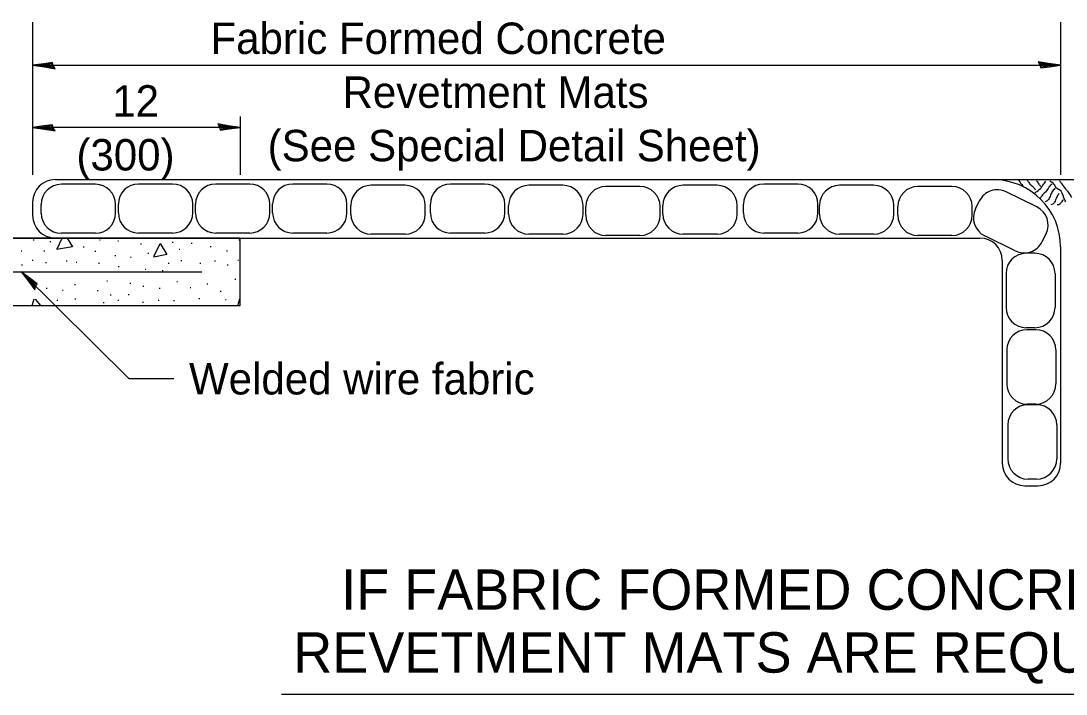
# Model space of a CAD drawing. Extents: x 116921 to 126621, y 61351 to 76334.
# Drawn here: x 122022.9 to 122255.7, y 67309.2 to 67459.1 of the extents above; entities that cross this region are included whole.
import ezdxf

# ---------------------------------------------------------------- set-up
doc = ezdxf.new("R2010")
doc.units = 0
doc.layers.add('Sheets_General Details', color=7, linetype='Continuous')

msp = doc.modelspace()

# ---------------------------------------------------------------- linework, layer by layer
at = {"layer": 'Sheets_General Details'}
for p, q in [((122025.5, 67458.86), (122025.5, 67424.85)), ((122254.47, 67458.86), (122254.47, 67424.85)), ((122025.5, 67449.26), (122254.47, 67449.26)), ((122071.75, 67437.81), (122071.75, 67424.85)), ((122071.75, 67435.4), (122025.5, 67435.4)), ((122030.5, 67423.77), (122239.47, 67423.77)), ((122239.47, 67423.77), (122352.45, 67423.77)), ((122039.48, 67422.74), (122031.91, 67422.74)), ((122056.67, 67422.79), (122049.1, 67422.79)), ((122073.85, 67422.79), (122066.28, 67422.79)), ((122091.02, 67422.79), (122083.45, 67422.79)), ((122108.46, 67422.52), (122100.89, 67422.52)), ((122126.16, 67422.79), (122118.59, 67422.79)), ((122143.6, 67422.52), (122136.03, 67422.52)), ((122160.77, 67422.26), (122153.2, 67422.26)), ((122177.94, 67422.52), (122170.38, 67422.52)), ((122195.91, 67422.79), (122188.34, 67422.79)), ((122212.82, 67422.52), (122205.25, 67422.52)), ((122230.26, 67422.26), (122222.69, 67422.26)), ((122249.16, 67417.71), (122242.37, 67421.05)), ((122025.5, 67418.77), (122025.5, 67415.77)), ((122027.41, 67416.32), (122027.41, 67418.24)), ((122043.98, 67416.32), (122043.98, 67418.24)), ((122044.6, 67416.37), (122044.6, 67418.29)), ((122061.17, 67416.37), (122061.17, 67418.29)), ((122061.78, 67416.37), (122061.78, 67418.29)), ((122078.35, 67416.37), (122078.35, 67418.29)), ((122078.95, 67416.37), (122078.95, 67418.29)), ((122095.52, 67416.37), (122095.52, 67418.29)), ((122096.39, 67416.11), (122096.39, 67418.02)), ((122112.96, 67416.11), (122112.96, 67418.02)), ((122114.09, 67416.37), (122114.09, 67418.29)), ((122130.66, 67416.37), (122130.66, 67418.29)), ((122131.53, 67416.11), (122131.53, 67418.02)), ((122148.1, 67416.11), (122148.1, 67418.02)), ((122148.7, 67415.84), (122148.7, 67417.76)), ((122165.27, 67415.84), (122165.27, 67417.76)), ((122165.88, 67416.11), (122165.88, 67418.02)), ((122182.44, 67416.11), (122182.44, 67418.02)), ((122183.84, 67416.37), (122183.84, 67418.29)), ((122200.41, 67416.37), (122200.41, 67418.29)), ((122200.75, 67416.11), (122200.75, 67418.02)), ((122217.32, 67416.11), (122217.32, 67418.02)), ((122218.19, 67415.84), (122218.19, 67417.76)), ((122234.76, 67415.84), (122234.76, 67417.76)), ((122235.5, 67417.27), (122236.35, 67418.99)), ((121954.36, 67410.77), (122071.75, 67410.77)), ((122025.63, 67410.35), (122025.83, 67410.35)), ((122029.37, 67410), (122029.57, 67410)), ((122030.5, 67410.77), (122236.47, 67410.77)), ((122039.48, 67411.82), (122031.91, 67411.82)), ((122040.38, 67410.35), (122040.58, 67410.35)), ((122044.46, 67410.13), (122044.66, 67410.13)), ((122056.67, 67411.87), (122049.1, 67411.87)), ((122056.57, 67409.83), (122056.77, 67409.83)), ((122073.85, 67411.87), (122066.28, 67411.87)), ((122071.4, 67410.35), (122071.6, 67410.35)), ((122071.75, 67395.77), (122071.75, 67410.77)), ((122091.02, 67411.87), (122083.45, 67411.87)), ((122108.46, 67411.61), (122100.89, 67411.61)), ((122126.16, 67411.87), (122118.59, 67411.87)), ((122143.6, 67411.61), (122136.03, 67411.61)), ((122160.77, 67411.34), (122153.2, 67411.34)), ((122177.94, 67411.61), (122170.38, 67411.61)), ((122195.91, 67411.87), (122188.34, 67411.87)), ((122212.82, 67411.61), (122205.25, 67411.61)), ((122230.26, 67411.34), (122222.69, 67411.34)), ((122244.35, 67407.91), (122237.56, 67411.25)), ((122250.37, 67409.97), (122251.22, 67411.69)), ((122022.92, 67407.94), (122023.12, 67407.94)), ((122027.99, 67407.94), (122028.19, 67407.94)), ((122036.77, 67408.8), (122036.97, 67408.8)), ((122039.39, 67407.85), (122039.59, 67407.85)), ((122049.52, 67409.49), (122049.72, 67409.49)), ((122058.12, 67408.28), (122058.32, 67408.28)), ((122060.83, 67409.61), (122061.03, 67409.61)), ((122065.04, 67408.88), (122065.24, 67408.88)), ((122068.7, 67407.94), (122068.9, 67407.94)), ((122254.47, 67408.77), (122254.47, 67360.59)), ((122025.42, 67405.87), (122025.62, 67405.87)), ((122028.38, 67405.32), (122028.58, 67405.32)), ((122032.98, 67405.7), (122033.18, 67405.7)), ((122035.17, 67405.36), (122035.37, 67405.36)), ((122040.2, 67405.19), (122040.4, 67405.19)), ((122043.82, 67406.91), (122044.02, 67406.91)), ((122047.28, 67406.52), (122047.48, 67406.52)), ((122051.15, 67407.38), (122051.35, 67407.38)), ((122055.71, 67405.19), (122055.91, 67405.19)), ((122058.51, 67405.79), (122058.71, 67405.79)), ((122062.76, 67405.19), (122062.96, 67405.19)), ((122066.03, 67405.7), (122066.23, 67405.7)), ((122071.19, 67405.87), (122071.39, 67405.87)), ((122241.47, 67405.77), (122241.47, 67360.59)), ((122248.73, 67407.37), (122246.81, 67407.37)), ((121969.83, 67403.27), (122063.16, 67403.27)), ((122046.99, 67379.42), (122022.96, 67403.27)), ((122023.05, 67404.76), (122023.25, 67404.76)), ((122044.59, 67404.46), (122044.79, 67404.46)), ((122050.55, 67403.81), (122050.75, 67403.81)), ((122054.38, 67403.55), (122054.58, 67403.55)), ((122068.82, 67404.76), (122069.02, 67404.76)), ((122242.31, 67402.87), (122242.31, 67395.3)), ((122253.23, 67402.87), (122253.23, 67395.3)), ((122024.77, 67401.62), (122024.97, 67401.62)), ((122034.83, 67400.41), (122035.03, 67400.41)), ((122042.01, 67401.23), (122042.21, 67401.23)), ((122047.16, 67400.72), (122047.36, 67400.72)), ((122057.6, 67401.06), (122057.8, 67401.06)), ((122064.31, 67400.54), (122064.51, 67400.54)), ((122070.54, 67401.62), (122070.74, 67401.62)), ((122028.55, 67399.6), (122028.75, 67399.6)), ((122032.12, 67399.17), (122032.32, 67399.17)), ((122039.9, 67399.08), (122040.1, 67399.08)), ((122042.78, 67398.14), (122042.98, 67398.14)), ((122046.78, 67398.22), (122046.98, 67398.22)), ((122050.04, 67400.03), (122050.24, 67400.03)), ((122053.69, 67399.6), (122053.89, 67399.6)), ((122060.57, 67399.77), (122060.77, 67399.77)), ((122067.28, 67398.91), (122067.48, 67398.91)), ((121983.54, 67395.77), (122071.75, 67395.77)), ((122030.92, 67396.93), (122031.12, 67396.93)), ((122034.92, 67397.19), (122035.12, 67397.19)), ((122041.24, 67396.42), (122041.44, 67396.42)), ((122044.5, 67396.93), (122044.7, 67396.93)), ((122049.99, 67396.46), (122050.19, 67396.46)), ((122053.48, 67396.93), (122053.68, 67396.93)), ((122056.87, 67396.85), (122057.07, 67396.85)), ((122062.55, 67397.32), (122062.75, 67397.32)), ((122068.44, 67397.1), (122068.64, 67397.1)), ((122248.73, 67390.8), (122246.81, 67390.8)), ((122248.91, 67390.34), (122246.99, 67390.34)), ((122242.49, 67385.84), (122242.49, 67378.27)), ((122253.41, 67385.84), (122253.41, 67378.27)), ((122056.99, 67379.42), (122046.99, 67379.42)), ((122248.91, 67373.77), (122246.99, 67373.77)), ((122249.11, 67373.64), (122247.2, 67373.64)), ((122242.7, 67369.14), (122242.7, 67361.57)), ((122253.61, 67369.14), (122253.61, 67361.57)), ((122249.11, 67357.07), (122247.2, 67357.07)), ((122246.47, 67355.59), (122249.47, 67355.59)), ((122080.94, 67309.18), (122316.24, 67309.18))]:
    msp.add_line(p, q, dxfattribs=at)
for points in [[(122030.09, 67449.19), (122029.94, 67449.87), (122028, 67449.58), (122025.5, 67449.26), (122028.17, 67448.89), (122030.5, 67448.48), (122030.09, 67449.19), (122029.89, 67449.64), (122027.18, 67449.25), (122030.14, 67448.73), (122029.7, 67449.32), (122028.46, 67449.24), (122029.65, 67449.05)], [(122249.87, 67449.32), (122250.03, 67448.64), (122251.97, 67448.93), (122254.47, 67449.26), (122251.8, 67449.62), (122249.47, 67450.03), (122249.87, 67449.32), (122250.08, 67448.87), (122252.79, 67449.26), (122249.83, 67449.78), (122250.27, 67449.19), (122251.51, 67449.27), (122250.31, 67449.46)], [(122030.09, 67435.33), (122029.94, 67436.01), (122028, 67435.72), (122025.5, 67435.4), (122028.17, 67435.03), (122030.5, 67434.62), (122030.09, 67435.33), (122029.89, 67435.78), (122027.18, 67435.39), (122030.14, 67434.87), (122029.7, 67435.46), (122028.46, 67435.38), (122029.65, 67435.19)], [(122067.16, 67435.46), (122067.31, 67434.78), (122069.25, 67435.07), (122071.75, 67435.4), (122069.08, 67435.76), (122066.75, 67436.17), (122067.16, 67435.46), (122067.36, 67435.01), (122070.07, 67435.4), (122067.11, 67435.92), (122067.55, 67435.33), (122068.79, 67435.41), (122067.6, 67435.6)], [(122033.23, 67410.77), (122034.39, 67408.83), (122030.79, 67408.23)], [(122030.99, 67408.38), (122032.09, 67410.77)], [(122052.53, 67406.63), (122053.93, 67409.53), (122055.43, 67407.08), (122052.5, 67406.52)], [(122026.17, 67399.99), (122026.55, 67400.58), (122024.96, 67401.74), (122022.96, 67403.27), (122024.6, 67401.13), (122025.96, 67399.2), (122026.17, 67399.99), (122026.35, 67400.46), (122024.15, 67402.09), (122025.89, 67399.63), (122025.99, 67400.36), (122025.05, 67401.17), (122025.77, 67400.2)], [(122025.42, 67395.77), (122025.88, 67397.21)], [(122026.08, 67397.16), (122027.23, 67395.77)], [(122071.19, 67395.77), (122071.65, 67397.21)]]:
    msp.add_lwpolyline(points, dxfattribs=at)
msp.add_lwpolyline([(121960.5, 67355.59), (121960.5, 67372.73), (121983.54, 67395.77), (122071.75, 67395.77), (122071.75, 67410.77), (121954.36, 67410.77), (121943.7, 67400.12), (121944.26, 67394.26), (121960.33, 67394.26), (121960.33, 67395.14), (121963.66, 67395.14), (121963.66, 67390.34), (121960.33, 67390.34), (121960.33, 67391.22), (121944.55, 67391.22), (121945.51, 67381.06), (121946.5, 67381.14), (121946.5, 67355.59)], close=True, dxfattribs=at)
for centre, radius, start, end in [((122030.5, 67418.77), 5, 90, 180), ((122239.47, 67408.77), 15, 0, 90), ((122031.91, 67418.24), 4.5, 90, 180), ((122039.48, 67418.24), 4.5, 360, 90), ((122049.1, 67418.29), 4.5, 90, 180), ((122056.67, 67418.29), 4.5, 360, 90), ((122066.28, 67418.29), 4.5, 90, 180), ((122073.85, 67418.29), 4.5, 360, 90), ((122083.45, 67418.29), 4.5, 90, 180), ((122091.02, 67418.29), 4.5, 360, 90), ((122100.89, 67418.02), 4.5, 90, 180), ((122108.46, 67418.02), 4.5, 360, 90), ((122118.59, 67418.29), 4.5, 90, 180), ((122126.16, 67418.29), 4.5, 360, 90), ((122136.03, 67418.02), 4.5, 90, 180), ((122143.6, 67418.02), 4.5, 360, 90), ((122153.2, 67417.76), 4.5, 90, 180), ((122160.77, 67417.76), 4.5, 360, 90), ((122170.38, 67418.02), 4.5, 90, 180), ((122177.94, 67418.02), 4.5, 360, 90), ((122188.34, 67418.29), 4.5, 90, 180), ((122195.91, 67418.29), 4.5, 360, 90), ((122205.25, 67418.02), 4.5, 90, 180), ((122212.82, 67418.02), 4.5, 360, 90), ((122222.69, 67417.76), 4.5, 90, 180), ((122230.26, 67417.76), 4.5, 360, 90), ((122240.39, 67417.01), 4.5, 63.8527, 153.8527), ((122239.54, 67415.29), 4.5, 153.8527, 243.8527), ((122247.18, 67413.67), 4.5, 333.8527, 63.8527), ((122030.5, 67415.77), 5, 180, 270), ((122031.91, 67416.32), 4.5, 180, 270), ((122039.48, 67416.32), 4.5, 270, 360), ((122049.1, 67416.37), 4.5, 180, 270), ((122056.67, 67416.37), 4.5, 270, 360), ((122066.28, 67416.37), 4.5, 180, 270), ((122073.85, 67416.37), 4.5, 270, 360), ((122083.45, 67416.37), 4.5, 180, 270), ((122091.02, 67416.37), 4.5, 270, 360), ((122100.89, 67416.11), 4.5, 180, 270), ((122108.46, 67416.11), 4.5, 270, 360), ((122118.59, 67416.37), 4.5, 180, 270), ((122126.16, 67416.37), 4.5, 270, 360), ((122136.03, 67416.11), 4.5, 180, 270), ((122143.6, 67416.11), 4.5, 270, 360), ((122153.2, 67415.84), 4.5, 180, 270), ((122160.77, 67415.84), 4.5, 270, 360), ((122170.38, 67416.11), 4.5, 180, 270), ((122177.94, 67416.11), 4.5, 270, 360), ((122188.34, 67416.37), 4.5, 180, 270), ((122195.91, 67416.37), 4.5, 270, 360), ((122205.25, 67416.11), 4.5, 180, 270), ((122212.82, 67416.11), 4.5, 270, 360), ((122222.69, 67415.84), 4.5, 180, 270), ((122230.26, 67415.84), 4.5, 270, 360), ((122236.47, 67405.77), 5, 0, 90), ((122246.34, 67411.95), 4.5, 243.8527, 333.8527), ((122246.81, 67402.87), 4.5, 90, 180), ((122248.73, 67402.87), 4.5, 360, 90), ((122246.81, 67395.3), 4.5, 180, 270), ((122248.73, 67395.3), 4.5, 270, 360), ((122246.99, 67385.84), 4.5, 90, 180), ((122248.91, 67385.84), 4.5, 360, 90), ((122246.99, 67378.27), 4.5, 180, 270), ((122248.91, 67378.27), 4.5, 270, 360), ((122247.2, 67369.14), 4.5, 90, 180), ((122249.11, 67369.14), 4.5, 360, 90), ((122247.2, 67361.57), 4.5, 180, 270), ((122249.11, 67361.57), 4.5, 270, 360), ((122246.47, 67360.59), 5, 180, 270), ((122249.47, 67360.59), 5, 270, 360)]:
    msp.add_arc(centre, radius, start, end, dxfattribs=at)
for points in [[(122245.03, 67423.77), (122245.14, 67423.59), (122246.03, 67422.41), (122246.25, 67422.15)], [(122246.95, 67423.77), (122247.18, 67423.43), (122247.62, 67422.8), (122248.37, 67422.16), (122248.81, 67421.53)], [(122248.61, 67420.66), (122249.16, 67421.16), (122250.2, 67422.04), (122250.53, 67422.56), (122251.19, 67423.46)], [(122249.11, 67423.54), (122249.62, 67422.76), (122249.99, 67422.28)], [(122252.44, 67422.81), (122251.87, 67422.06), (122251.07, 67421.01), (122250.28, 67420.19), (122249.92, 67419.52)], [(122253.18, 67421.79), (122252.54, 67420.97), (122252.12, 67420.05), (122251.56, 67419.15), (122251.01, 67418.86)], [(122255.61, 67418.8), (122255.18, 67419.73), (122254.23, 67421.53), (122253.78, 67421.7), (122252.97, 67422.8), (122252.06, 67423.45)], [(122254.22, 67423.61), (122254.59, 67422.98), (122255.48, 67421.8), (122255.99, 67421.17), (122256.58, 67420.3), (122256.87, 67419.83)], [(122254.12, 67420.65), (122253.71, 67420.05), (122253.22, 67418.99), (122252.74, 67418.31), (122252.27, 67418.17)], [(122255.04, 67419.28), (122254.72, 67418.91), (122254.32, 67418.3), (122253.7, 67418.17)]]:
    msp.add_spline(points, degree=3, dxfattribs=at)

# ---------------------------------------------------------------- texts
for s, height, p in [('Fabric Formed Concrete ', 7, (122065.12, 67451.76)), ('12', 7, (122043.25, 67437.81)), ('Revetment Mats', 7, (122094.53, 67439.76)), ('(300)', 7, (122035.26, 67425.81)), ('(See Special Detail Sheet)', 7, (122077.85, 67427.86)), ('Welded wire fabric', 7, (122060.33, 67375.92)), ('IF FABRIC FORMED CONCRETE', 9, (122094.22, 67327.96)), ('REVETMENT MATS ARE REQUIRED', 9, (122083.55, 67313.96))]:
    msp.add_text(s, height=height, dxfattribs=at).set_placement(p)

doc.saveas('drawing.dxf')
